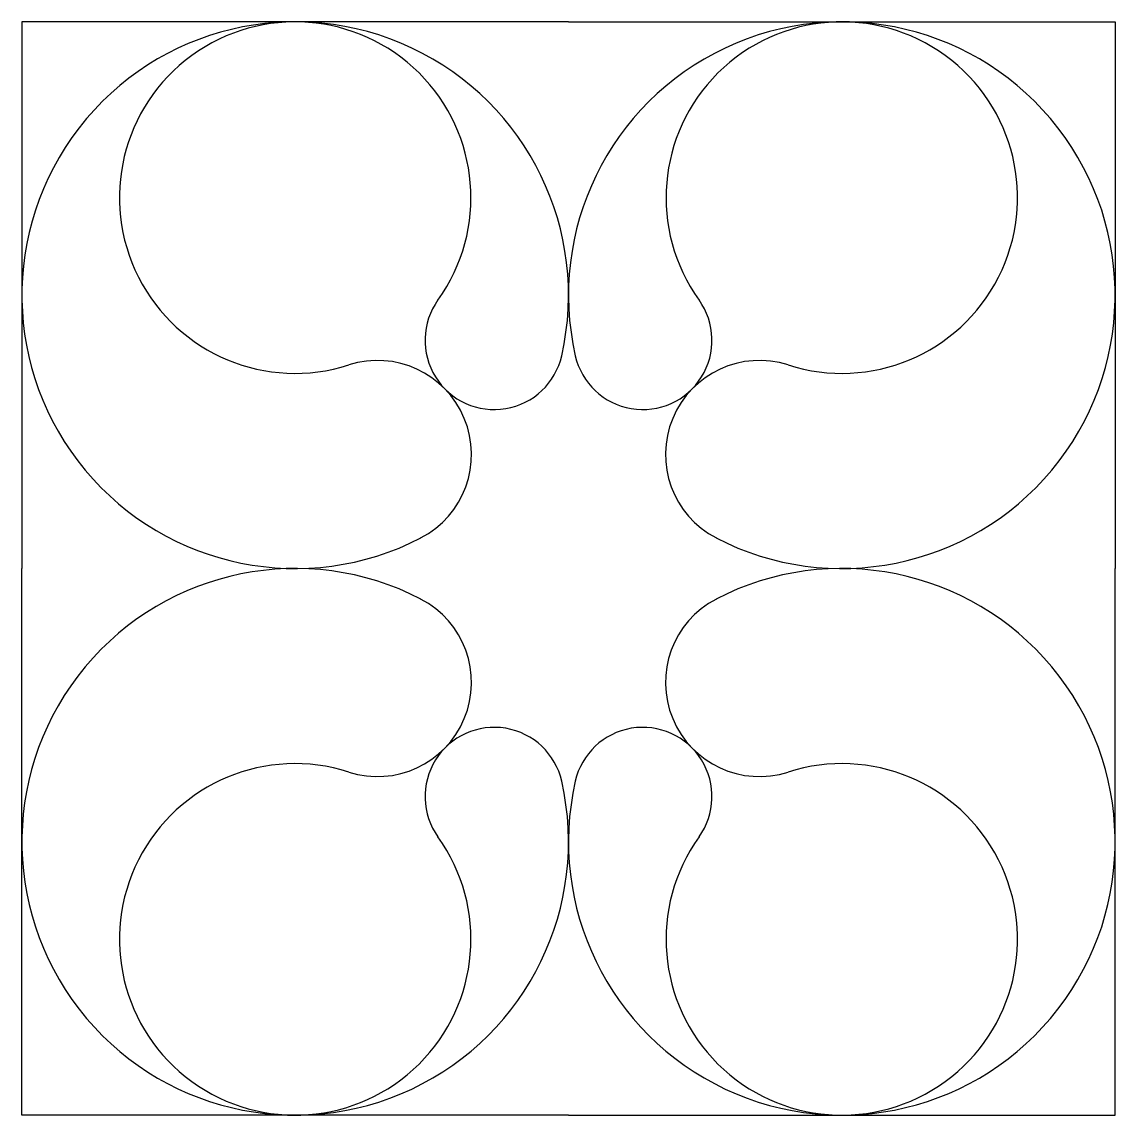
# Model space of a CAD drawing. Extents: x -40 to 119, y -119 to 40.
import ezdxf

# ---------------------------------------------------------------- set-up
doc = ezdxf.new("R2010")
doc.units = 0
doc.layers.add('MODELSKETCH_VISIBLE', color=7, linetype='CONTINUOUS')

msp = doc.modelspace()

# ---------------------------------------------------------------- linework, layer by layer
at = {"layer": 'MODELSKETCH_VISIBLE'}
for p, q in [((39.64, 39.64), (-39.64, 39.64)), ((39.64, 39.64), (118.92, 39.64)), ((118.92, 39.64), (118.92, -39.64)), ((-39.64, 39.64), (-39.64, -39.64)), ((-39.64, -118.92), (-39.64, -39.64)), ((118.92, -118.92), (118.92, -39.64)), ((39.64, -118.92), (-39.64, -118.92)), ((39.64, -118.92), (118.92, -118.92))]:
    msp.add_line(p, q, dxfattribs=at)
for centre, radius, start, end in [((79.28, 0), 39.64, 242.6684, 192.7932), ((79.28, 14.15), 25.49, 252.229, 215.6525), ((0, 0), 39.64, 347.2068, 297.3316), ((0, 14.15), 25.49, 324.3475, 287.771), ((28.87, -6.55), 10.04, 144.3475, 347.2068), ((50.41, -6.55), 10.04, 192.7932, 35.6525), ((11.94, -23.1), 13.63, 297.3316, 107.771), ((67.34, -23.1), 13.63, 72.229, 242.6684), ((0, -79.28), 39.64, 62.6684, 12.7932), ((79.28, -79.28), 39.64, 167.2068, 117.3316), ((11.94, -56.18), 13.63, 252.229, 62.6684), ((67.34, -56.18), 13.63, 117.3316, 287.771), ((28.87, -72.72), 10.04, 12.7932, 215.6525), ((50.41, -72.72), 10.04, 324.3475, 167.2068), ((0, -93.43), 25.49, 72.229, 35.6525), ((79.28, -93.43), 25.49, 144.3475, 107.771)]:
    msp.add_arc(centre, radius, start, end, dxfattribs=at)

doc.saveas('drawing.dxf')
